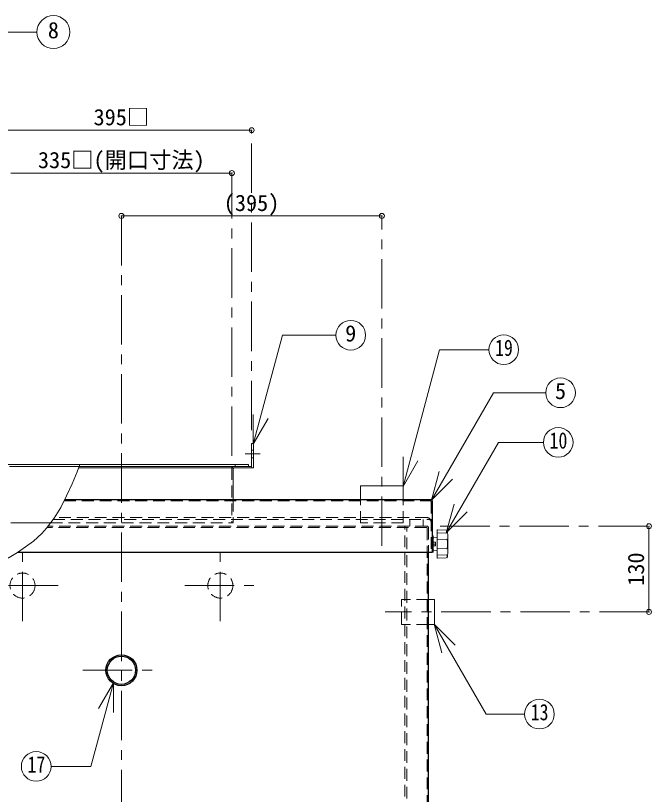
# Model space of a CAD drawing. Units: millimetres at full size, sheet at 1:15; details may follow other scales. Extents: x -3044 to 3031, y -2085 to 2130.
# Drawn here: x -2167 to -1203, y -848 to 333 of the extents above; entities that cross this region are included whole.
import ezdxf
from ezdxf.enums import TextEntityAlignment as Align

# ---------------------------------------------------------------- set-up
doc = ezdxf.new("R2010")
doc.units = ezdxf.units.MM
doc.header["$LTSCALE"] = 15
doc.header["$PDMODE"] = 32
doc.header["$PDSIZE"] = 7.5
doc.linetypes.add('CHAIN1', pattern=[8, 5, -1, 1, -1])
doc.linetypes.add('DASHED1', pattern=[1.8, 1.2, -0.6])
doc.layers.add('0-0', color=7, linetype='Continuous', lineweight=18)
doc.styles.add('ＭＳ ゴシック', font='')
doc.styles.get('ＭＳ ゴシック').set_extended_font_data('MS Gothic')

msp = doc.modelspace()

# ---------------------------------------------------------------- linework, layer by layer
at = {"layer": '0-0'}
for p, q in [((-2134.63, 308.36), (-2199.6, 308.36)), ((-1806.49, -316.58), (-1762.24, -151.45)), ((-1681.16, -151.45), (-1762.24, -151.45)), ((-1579.46, -380.71), (-1523.88, -173.28)), ((-1449.2, -173.28), (-1523.88, -173.28)), ((-1536.24, -401.59), (-1442.2, -238.71)), ((-1363.07, -238.71), (-1442.2, -238.71)), ((-1806.49, -316.58), (-1806.49, -271.58)), ((-1806.49, -316.58), (-1783.99, -277.61)), ((-1513.78, -451.05), (-1434.54, -313.8)), ((-1366.56, -313.8), (-1434.54, -313.8)), ((-1579.46, -380.71), (-1579.46, -335.71)), ((-1579.46, -380.71), (-1556.96, -341.74)), ((-1809, -352.46), (-2071.33, -352.46)), ((-2070.53, -350.46), (-1809, -350.46)), ((-1814, -347.46), (-2069.32, -347.46)), ((-1814, -347.46), (-1814, -350.46)), ((-1809, -350.46), (-1809, -352.46)), ((-1536.24, -401.59), (-1524.59, -358.12)), ((-1536.24, -401.59), (-1504.42, -369.77)), ((-1513.78, -451.05), (-1502.13, -407.58)), ((-1513.78, -451.05), (-1481.96, -419.23)), ((-2174, -435.96), (-2113.97, -435.96)), ((-1527.5, -488.92), (-1527.5, -446.99)), ((-1526.98, -446.49), (-1513.83, -446.92)), ((-1533.5, -455.46), (-1535, -455.46)), ((-1533.04, -458.42), (-1527.5, -457.96)), ((-1527.5, -451.02), (-1512.95, -451.51)), ((-1511.51, -456.19), (-1511.9, -448.81)), ((-1511.5, -479.19), (-1511.5, -456.72)), ((-1530.87, -464.96), (-1533.5, -464.96)), ((-1530.87, -467.96), (-1533.5, -467.96)), ((-1530.87, -470.96), (-1533.5, -470.96)), ((-1530.25, -465.61), (-1530.25, -470.3)), ((-1527.5, -461.1), (-1512.95, -460.62)), ((-1533.04, -477.49), (-1527.5, -477.96)), ((-1527.5, -474.81), (-1512.95, -475.3)), ((-1511.51, -479.72), (-1511.9, -487.1)), ((-1527.5, -484.89), (-1512.95, -484.41)), ((-1526.98, -489.42), (-1513.83, -489)), ((-1531.5, -551.96), (-1541, -551.96)), ((-1531.5, -589.96), (-1531.5, -551.96)), ((-1531.5, -589.96), (-1541, -589.96)), ((-1532.03, -589.3), (-1520.39, -632.77)), ((-1532.03, -589.3), (-1500.21, -621.12)), ((-1532.03, -589.3), (-1453.2, -725.84)), ((-2018.68, -678.41), (-2052.65, -805.21)), ((-2018.68, -678.41), (-2041.18, -717.38)), ((-2018.68, -678.41), (-2018.68, -723.41)), ((-1395.12, -725.84), (-1453.2, -725.84)), ((-2052.65, -805.21), (-2113.23, -805.21))]:
    msp.add_line(p, q, dxfattribs=at)
at = {"layer": '0-0', "color": 4, "lineweight": 9}
for p, q in [((-2204, 159.54), (-1809, 159.54)), ((-1839, 94.54), (-2174, 94.54)), ((-2006.5, 29.54), (-1611.5, 29.54)), ((-1806, -315.46), (-1809, -315.46)), ((-1809, -315.46), (-1809, -350.46)), ((-1806, -315.46), (-1806, -352.46)), ((-2069.32, -347.46), (-2179, -347.46)), ((-2070.53, -350.46), (-2176, -350.46)), ((-1837, -353.46), (-1837, -400.46)), ((-1809, -352.46), (-1806, -352.46)), ((-1579, -379.96), (-1644, -379.96)), ((-1644, -400.46), (-1644, -379.96)), ((-1579, -400.46), (-1579, -379.96)), ((-1206.5, -440.96), (-1206.5, -570.96))]:
    msp.add_line(p, q, dxfattribs=at)
at = {"layer": '0-0', "color": 4, "linetype": 'CHAIN1', "lineweight": 9}
for p, q in [((-1809, -295.46), (-1809, 159.54)), ((-1839, -334.46), (-1839, 94.54)), ((-2006.5, 29.54), (-2006.5, -1559.96)), ((-1611.5, -470.96), (-1611.5, 29.54)), ((-1819, -331.46), (-1796, -331.46)), ((-1523, -440.96), (-1206.5, -440.96)), ((-2156.5, -584.96), (-2156.5, -476.96)), ((-1856.5, -584.96), (-1856.5, -476.96)), ((-2102.5, -530.96), (-2210.5, -530.96)), ((-1910.5, -530.96), (-1802.5, -530.96)), ((-1206.5, -570.96), (-1606.5, -570.96)), ((-2065, -659.46), (-1948, -659.46))]:
    msp.add_line(p, q, dxfattribs=at)
at = {"layer": '0-0', "color": 4, "linetype": 'DASHED1', "lineweight": 9}
for p, q in [((-1809, -325.46), (-1806, -325.46)), ((-1809, -337.46), (-1806, -337.46)), ((-1839, -352.46), (-1839, -435.96)), ((-1834, -347.46), (-1834, -350.46)), ((-1837, -400.46), (-1837, -435.96)), ((-1644, -435.96), (-1644, -400.46)), ((-1579, -435.96), (-1579, -400.46)), ((-2113.97, -435.96), (-1837, -435.96)), ((-1579, -435.96), (-1644, -435.96)), ((-1569, -440.96), (-1569, -430.96)), ((-1581.5, -589.96), (-1581.5, -551.96)), ((-1541, -551.96), (-1581.5, -551.96)), ((-1541, -589.96), (-1581.5, -589.96))]:
    msp.add_line(p, q, dxfattribs=at)
at = {"layer": '0-0', "color": 5, "lineweight": 25}
for p, q in [((-2092.38, -400.46), (-1537, -400.46)), ((-1535, -402.46), (-1535, -480.46)), ((-2163.73, -480.46), (-1535, -480.46)), ((-1541, -1480.46), (-1541, -480.46))]:
    msp.add_line(p, q, dxfattribs=at)
at = {"layer": '0-0', "linetype": 'DASHED1'}
for p, q in [((-2093.41, -402.46), (-1538, -402.46)), ((-1537, -403.46), (-1537, -480.46)), ((-2110.2, -430.96), (-1540, -430.96)), ((-1543, -427.96), (-2108.05, -427.96)), ((-1549, -440.96), (-1549, -430.96)), ((-1544, -442.96), (-2119.25, -442.96)), ((-1543, -440.96), (-2117.74, -440.96)), ((-1576.5, -1444.96), (-1576.5, -440.96)), ((-1573.5, -1447.96), (-1573.5, -442.96)), ((-1543, -443.96), (-1543, -1479.46)), ((-1541, -442.96), (-1541, -480.46))]:
    msp.add_line(p, q, dxfattribs=at)
at = {"layer": '0-0'}
for points in [[(-2069.32, -347.46), (-2073.68, -358.31), (-2081.38, -376.86), (-2089.56, -394.97), (-2098.52, -412.38), (-2108.57, -428.8), (-2120.01, -443.96), (-2127.4, -452.07), (-2139.97, -463.52), (-2164.29, -480.86), (-2190.66, -496.37)], [(-1533.5, -455.46), (-1533.5, -480.46), (-1535, -480.46)]]:
    msp.add_lwpolyline(points, dxfattribs=at)
for centre, radius in [((-2109.63, 308.36), 25), ((-1658.66, -151.45), 22.5), ((-1426.7, -173.28), 22.5), ((-1340.57, -238.71), 22.5), ((-1344.06, -313.8), 22.5), ((-1372.62, -725.84), 22.5), ((-2135.73, -805.21), 22.5)]:
    msp.add_circle(centre, radius, dxfattribs=at)
at = {"layer": '0-0', "color": 4, "linetype": 'DASHED1', "lineweight": 9}
for centre in [(-2156.5, -530.96), (-1856.5, -530.96)]:
    msp.add_circle(centre, 19, dxfattribs=at)
at = {"layer": '0-0', "color": 5, "lineweight": 25}
for radius in [23.5, 21.35]:
    msp.add_circle((-2006.5, -659.46), radius, dxfattribs=at)
at = {"layer": '0-0', "color": 4, "linetype": 'DASHED1', "lineweight": 9}
msp.add_arc((-1837, -352.46), 2, 90, 180, dxfattribs=at)
at = {"layer": '0-0', "color": 4, "lineweight": 9}
msp.add_arc((-1836, -353.46), 1, 90, 180, dxfattribs=at)
at = {"layer": '0-0', "color": 5, "lineweight": 25}
msp.add_arc((-1537, -402.46), 2, 0, 90, dxfattribs=at)
at = {"layer": '0-0', "linetype": 'DASHED1'}
for centre, radius in [((-1538, -403.46), 1), ((-1543, -433.96), 6), ((-1540, -433.96), 3), ((-1544, -443.96), 1), ((-1543, -442.96), 2)]:
    msp.add_arc(centre, radius, 0, 90, dxfattribs=at)
at = {"layer": '0-0'}
for centre, radius, start, end in [((-1527, -446.99), 0.5, 88.15415, 180), ((-1513.9, -448.92), 2, 3.01913, 88.15415), ((-1522.46, -448.53), 9.96, 342.62002, 1.09064), ((-1514.57, -448.45), 2.07, 3.02757, 38.73305), ((-1533, -458.92), 0.5, 94.76364, 180), ((-1521.5, -456.72), 10, 0, 3.01913), ((-1531.81, -466.49), 1.79, 29.24063, 58.37188), ((-1532.35, -466.46), 2.11, 314.62454, 45.37546), ((-1532.35, -469.46), 2.11, 314.62454, 45.37546), ((-1531.81, -469.43), 1.79, 301.62812, 330.75937), ((-1512.93, -461.12), 0.5, 7.29873, 91.90915), ((-1566.33, -467.96), 54.34, 352.70127, 7.29873), ((-1533, -477), 0.5, 180, 265.23636), ((-1512.93, -474.8), 0.5, 268.09085, 352.70127), ((-1521.5, -479.19), 10, 356.98087, 0), ((-1527, -488.92), 0.5, 180, 271.84585), ((-1513.9, -487), 2, 271.84585, 356.98087), ((-1522.46, -487.38), 9.96, 358.90936, 17.37998), ((-1514.57, -487.46), 2.07, 321.26695, 356.97243)]:
    msp.add_arc(centre, radius, start, end, dxfattribs=at)
at = {"layer": '0-0', "color": 1}
for p in [(-1809, 159.54), (-1839, 94.54), (-2006.5, 29.54), (-1611.5, 29.54), (-1206.5, -440.96), (-1206.5, -570.96)]:
    msp.add_point(p, dxfattribs=at)

# ---------------------------------------------------------------- texts
at = {"layer": '0-0', "style": 'ＭＳ ゴシック'}
for s, p in [('8', (-2118.07, 291.48)), ('395□', (-2048.69, 159.54)), ('335□(開口寸法)', (-2133.06, 94.54)), ('(395)', (-1851.19, 29.54)), ('9', (-1667.1, -168.33)), ('5', (-1349.01, -255.59))]:
    msp.add_text(s, height=24.74, dxfattribs=at).set_placement(p, align=Align.BOTTOM_LEFT)
at = {"layer": '0-0', "style": 'ＭＳ ゴシック', "width": 0.8}
for s, p in [('19', (-1439.83, -190.16)), ('10', (-1357.18, -330.68)), ('13', (-1385.75, -742.72)), ('17', (-2148.85, -822.08))]:
    msp.add_text(s, height=24.74, dxfattribs=at).set_placement(p, align=Align.BOTTOM_LEFT)
at = {"layer": '0-0', "style": 'ＭＳ ゴシック'}
msp.add_text('130', height=24.74, rotation=90, dxfattribs=at).set_placement((-1206.5, -531.27), align=Align.BOTTOM_LEFT)

doc.saveas('drawing.dxf')
